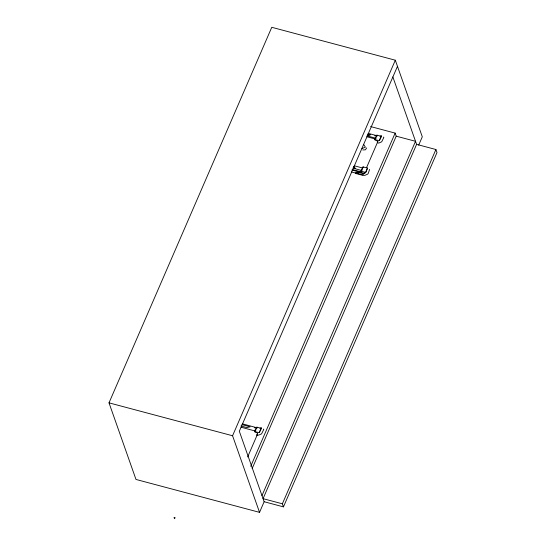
<?xml version="1.0" encoding="UTF-8"?>
<svg xmlns="http://www.w3.org/2000/svg" width="546" height="546" viewBox="0 0 546 546"><rect width="100%" height="100%" fill="white"/><g stroke="black" fill="none" stroke-linecap="round" stroke-linejoin="round"><path stroke-width="0.82" d="M375.764 138.95L375.989 138.268L367.035 135.858M254.818 430.91L256.408 427.593A0.969 0.355 -56.6 0 0 256.299 427.614L256.156 427.736M255.767 430.651L255.712 431.067M397.474 66.339L239.325 431.258L264.141 501.726L259.534 512.353L135.981 479.449L109.009 402.852L271.765 27.3L395.318 60.21L422.29 136.807L418.673 145.154M259.534 512.353L232.562 435.756L395.318 60.21M363.465 174.904L362.38 175.266L355.589 173.444L355.521 173.055M355.487 173.13L361.343 171.26L365.492 172.379L367.54 168.031L366.154 171.86A0.996 0.348 -57 0 1 365.274 172.891L363.247 173.648L359.015 172.509L356.872 173.253L364.742 175.409L367.41 174.276A0.996 0.348 -57 0 0 368.297 173.246L369.587 169.424M355.862 173.232L357.098 172.741M359.015 172.509L359.466 171.471L360.933 171.185A0.969 0.355 -56.6 0 0 361.063 171.116L362.428 167.881M374.884 135.893L375.109 135.381L376.515 135.756M362.298 167.922L363.213 166.953L367.444 168.038M377.225 142.479A2.757 1.106 23.4 0 0 377.3 141.134A2.757 1.106 23.4 0 0 374.542 139.667L376.522 135.592A0.969 0.355 -56.6 0 0 376.358 135.599L376.214 135.722M361.343 171.26L363.213 166.953M375.122 139.469L376.986 135.155L381.142 136.275L379.272 140.581L374.542 139.667M376.856 136.261L377.006 135.913M363.247 173.648L365.492 172.379M366.475 167.793L377.921 141.38M256.675 434.555A2.757 1.106 23.4 0 0 257.419 433.353A2.757 1.106 23.4 0 0 254.484 431.681L255.514 429.293M255.057 431.483L256.927 427.17L261.084 428.289L259.214 432.596L254.484 431.681M256.811 428.31L256.948 427.928M247.652 456.947L257.521 434.172M250.75 466.277L395.14 133.101L370.604 126.563M252.17 468.557L396.219 136.166L395.14 133.101M261.984 495.597L415.526 141.305L396.219 136.166M392.867 76.966L416.605 144.369L263.063 498.662L282.371 503.808L283.449 506.872L264.141 501.726M282.371 503.808L435.913 149.515L416.605 144.369M283.449 506.872L436.991 152.58L435.913 149.515M366.694 147.898L365.397 149.809L362.728 149.959M257.043 427.791L242.444 423.832M361.902 148.567L365.376 147.167L363.725 144.519M380.016 136.268L381.361 135.763A0.996 0.348 -57 0 1 381.524 136.404L379.354 140.554M259.951 428.282L261.302 427.777A0.996 0.348 -57 0 1 261.466 428.412L259.295 432.568M375.587 135.647L376.986 135.155M256.927 427.17L254.825 427.907L255.043 427.395L256.456 427.771M256.675 435.23L258.681 435.114L261.561 433.879L263.602 429.804A0.996 0.348 -57 0 0 263.445 429.163M370.249 134.801L367.485 135.381L370.256 134.835L367.779 134.139M109.009 402.852L232.562 435.756M368.202 133.354L377.156 135.763M366.851 136.739L374.986 138.93M377.812 142.854L378.74 143.1L381.702 141.796L383.661 137.79A0.996 0.348 -57 0 0 383.504 137.148M354.272 165.766L362.407 167.956M353.139 167.909L355.623 168.605L353.439 166.339M353.044 168.148L362.005 170.584M352.504 169.594L359.834 171.567M351.849 170.004L363.472 173.13M351.44 171.956L355.896 173.157M241.953 424.604L250.198 426.849L246.744 427.573L240.97 425.989M241.093 427.218L254.927 430.944M362.633 167.151A2.757 1.106 23.4 0 1 363.329 167.363M174.973 517.799L174.584 518.7L173.99 517.54L174.973 517.799"/></g></svg>
